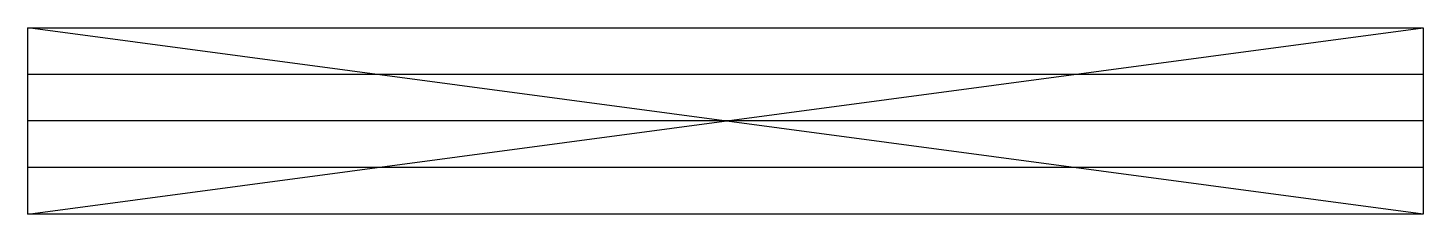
# Model space of a CAD drawing. Header units: millimetres. Extents: x -81374 to 485233, y -39075 to 157313.
# Drawn here: x 138087 to 138837, y 85107 to 85207 of the extents above; entities that cross this region are included whole.
import ezdxf

# ---------------------------------------------------------------- set-up
doc = ezdxf.new("R2010")
doc.units = ezdxf.units.MM
doc.layers.add('M-HVAC ELLIPTICAL DUCT', color=6, linetype='Continuous')
doc.layers.add('M-HVAC-GRILLE', color=30, linetype='Continuous')

msp = doc.modelspace()

# ---------------------------------------------------------------- linework, layer by layer
at = {"layer": 'M-HVAC ELLIPTICAL DUCT', "linetype": 'Continuous'}
for p, q in [((138086.85, 85106.62), (138836.85, 85206.62)), ((138836.85, 85106.62), (138086.85, 85206.62))]:
    msp.add_line(p, q, dxfattribs=at)
msp.add_lwpolyline([(138086.85, 85206.62), (138836.85, 85206.62), (138836.85, 85106.62), (138086.85, 85106.62)], close=True, dxfattribs=at)
at = {"layer": 'M-HVAC-GRILLE', "color": 183}
for p, q in [((138836.85, 85181.62), (138086.85, 85181.62)), ((138836.85, 85156.62), (138086.85, 85156.62)), ((138836.85, 85131.62), (138086.85, 85131.62))]:
    msp.add_line(p, q, dxfattribs=at)
at = {"layer": 'M-HVAC-GRILLE'}
msp.add_lwpolyline([(138086.85, 85206.62), (138836.85, 85206.62), (138836.85, 85106.62), (138086.85, 85106.62)], close=True, dxfattribs=at)

doc.saveas('drawing.dxf')
